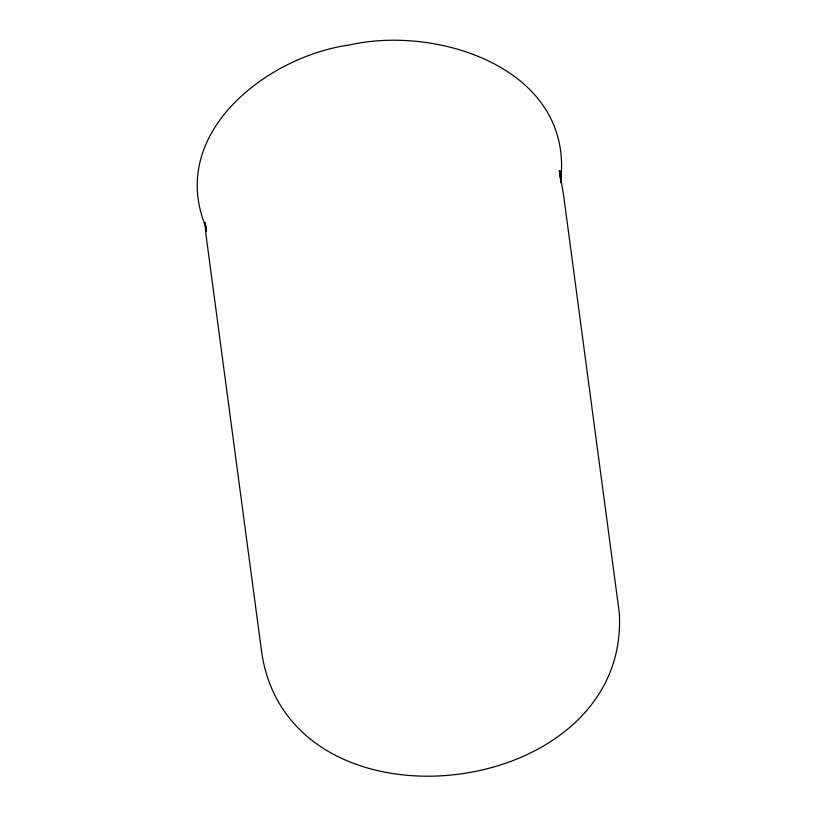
<?xml version="1.0" encoding="UTF-8"?>
<svg xmlns="http://www.w3.org/2000/svg" width="817" height="817" viewBox="0 0 817 817"><rect width="100%" height="100%" fill="white"/><g stroke="black" fill="none" stroke-linecap="round" stroke-linejoin="round"><path stroke-width="1.23" d="M560.748 179.679C573.289 69.006 438.096 24.878 349.921 44.894C267.353 56.159 167.791 132.936 205.414 225.809M206.415 228.28L204.679 222.694L206.272 231.048M206.374 230.915L205.006 222.255L205.813 233.519L261.654 652.017C289.106 842.439 630.724 801.661 619.286 612.699L563.454 194.201L559.318 170.722L561.279 183.09L560.35 170.957L560.482 179.607"/></g></svg>
